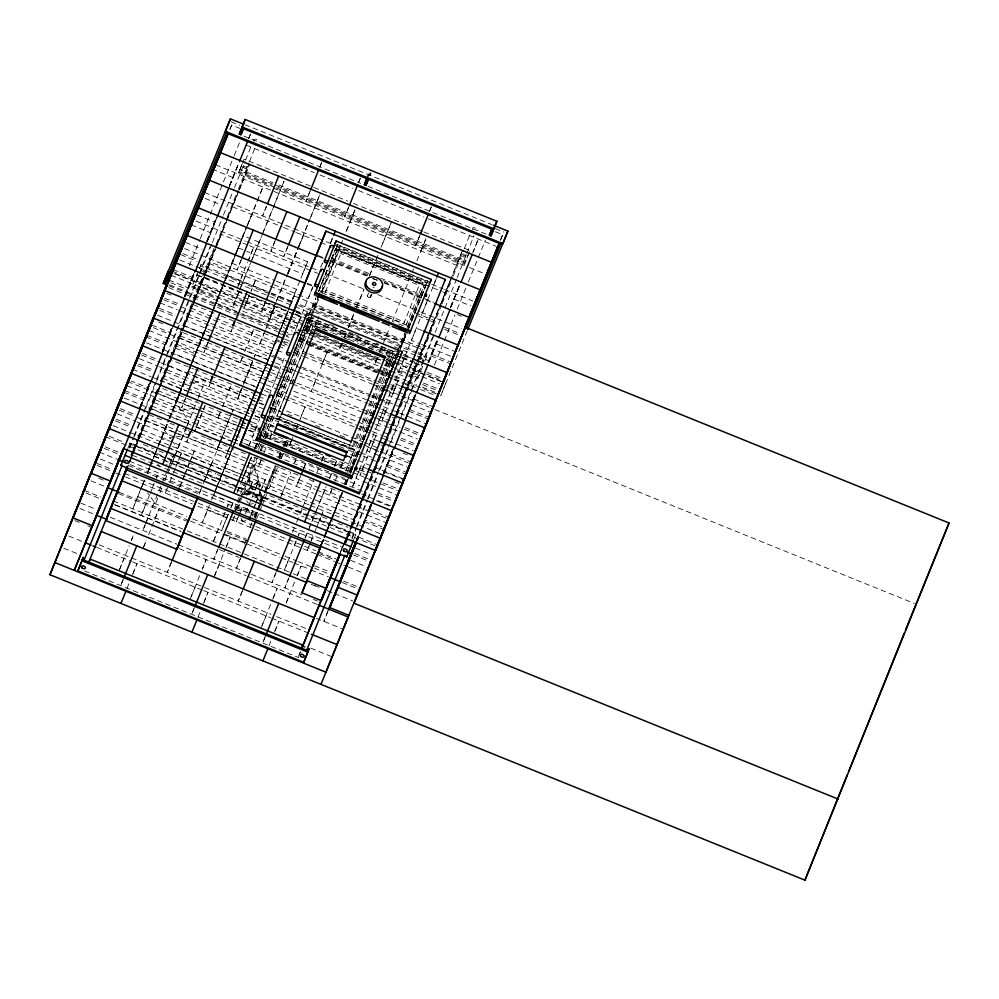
<?xml version="1.0" encoding="UTF-8"?>
<svg xmlns="http://www.w3.org/2000/svg" width="999" height="999" viewBox="0 0 999 999"><rect width="100%" height="100%" fill="white"/><g stroke="black" fill="none" stroke-linecap="round" stroke-linejoin="round"><path stroke-width="0.75" stroke-dasharray="5 3.75" d="M229.995 129.196L231.656 125.062L239.96 128.421M149.213 383.791L146.99 389.31L149.338 383.554M171.403 328.584L169.193 334.103L171.541 328.346M139.76 407.517L149.675 383.354M163.062 349.538L171.878 328.147M185.252 294.33L194.618 271.553M140.222 407.08L147.989 387.749L131.393 381.044M185.165 295.267L192.382 277.322L173.014 269.493M206.805 241.433L214.573 222.115L195.217 214.285M150.137 382.917L140.16 407.754L150.212 383.179M162.325 352.797L171.778 329.083M185.077 296.204L194.53 272.49M207.268 240.996L216.733 217.27M229.47 185.789L232.792 177.497L213.436 169.668M140.622 407.317L150.05 383.853M162.812 352.11L172.253 328.646M185.564 295.517L194.992 272.053M217.195 216.833L207.205 241.683L217.17 217.058M229.395 186.463L238.836 162.999M248.801 138.411L250.462 134.278M237.862 305.956L191.833 287.337L201.024 264.648L270.067 292.582M201.024 264.648L200.512 265.896L269.568 293.831M469.418 251.835L465.297 261.963L239.435 170.592L239.947 169.343L273.027 182.73M127.847 448.376L130.082 442.794L166.046 457.342M274.588 187.312L238.624 172.765L243.531 160.602M129.208 447.852L133.279 437.724M133.866 436.276L210.065 246.716M129.82 448.039L133.891 437.912M134.465 436.463L144.942 410.414M145.517 408.978L155.994 382.929M156.568 381.481L167.045 355.432M167.632 353.983L211.838 244.018M212.412 242.57L222.889 216.521M223.464 215.072L233.941 189.023M234.528 187.575L244.992 161.538M245.579 160.09L251.386 145.617M130.757 455.207L132.505 450.861M133.079 449.425L137.15 439.285M137.737 437.849L148.202 411.8M148.789 410.352L158.092 387.2M160.427 381.406L213.936 248.289M131.356 455.394L133.104 451.061M133.691 449.612L137.762 439.485M138.337 438.037L148.814 411.988M149.388 410.539L158.704 387.387M161.026 381.606L169.755 359.89M172.078 354.108L180.807 332.405M183.129 326.611L193.606 300.562M194.181 299.126L204.658 273.077M205.232 271.628L215.709 245.579M216.284 244.131L226.761 218.082M227.335 216.646L237.812 190.597M238.399 189.148L248.863 163.099M249.45 161.651L256.431 144.293M131.731 455.706L159.49 386.463M160.04 385.302L169.992 360.327M172.215 354.807L182.73 328.833M183.292 327.46L192.195 305.12M194.405 299.6L204.995 273.326M149.413 412.387L146.079 420.666L229.97 454.607M149.962 411.001L157.18 393.057L199.763 410.289M171.603 357.18L168.282 365.459L252.16 399.388M172.165 355.794L181.568 332.267M203.734 277.322L198.177 291.134L217.545 298.963M205.944 271.803L209.278 263.524L228.634 271.353M129.745 461.476L131.406 457.33M133.891 451.111L138.299 440.159M160.489 385.04L151.049 408.504L190.797 424.587M161.039 383.653L162.15 380.894L190.11 392.207M181.568 332.58L173.252 353.284L257.13 387.225M194.83 299.987L200.337 286.288L219.693 294.118M131.056 458.841L132.717 454.695M133.242 453.571L137.15 443.656M139.348 438.386L149.887 412.162M150.449 410.789L159.828 387.437L139.286 437.749M160.389 386.064L172.065 356.818M172.59 355.694L182.03 332.23L265.909 366.171L235.689 440.184L239.835 441.858M183.691 328.084L194.256 301.611M194.793 300.487L215.272 249.538M215.821 248.152L226.386 221.678M226.923 220.554L238.574 191.558M239.123 190.185L249.625 164.086L239.048 189.96M141.134 488.124L132.805 508.828L144.555 480.082M141.658 487L144.43 480.094M150.537 464.91L147.215 473.201L152.872 459.265M151.099 463.536L152.76 459.39M153.309 458.017L156.119 450.849M158.304 445.591L167.183 423.501M169.405 417.982L178.846 394.293M179.395 393.144L202.098 336.675M202.647 335.289L213.212 308.803M213.749 307.68L221.516 288.361L241.746 296.541M142.333 485.514L144.555 479.982M147.328 473.089L149.55 467.569M150.1 466.183L156.443 450.699M158.429 445.479L168.656 420.329M169.206 418.943L183.079 384.44L193.481 382.592M201.473 338.736L195.417 353.796L176.061 345.966M157.667 447.827L154.345 456.106L218.868 482.217M158.229 446.441L168.769 420.217M169.318 418.843L243.044 235.639L250.212 238.536M174.226 407.442L179.208 395.017M179.77 393.643L191.421 364.647M191.97 363.274L201.411 339.81M201.96 338.424L213.611 309.44M213.636 309.178L223.564 284.69M225.225 280.582L246.853 226.748M247.415 225.362L262.924 186.975L258.491 198.014M186.101 396.828L181.656 407.879L186.076 397.065M208.292 341.621L203.858 352.659L208.267 341.845M241.034 260.177L237.15 269.842L242.12 257.68M119.118 570.616L129.108 545.766M131.306 540.509L133.529 534.989L131.331 540.309M149.638 494.705L141.321 515.409L146.291 503.234M150.175 493.581L154.058 483.916M156.281 478.396L157.392 475.636L156.281 478.334M266.458 206.269L262.575 215.934L266.433 206.468M237.575 287.175L247.552 262.337M248.089 261.214L253.634 247.402L248.664 259.578M122.914 580.107L120.692 585.626L123.451 578.871M145.092 524.937L142.882 530.407L145.192 524.75M145.642 523.563L148.938 515.359M238.736 291.995L232.68 307.055L240.309 288.361M167.732 469.58L169.38 465.472M169.93 464.11L173.789 454.52L169.743 464.423M284.016 181.181L274.95 203.559M157.742 498.314L155.519 503.846L147.602 492.844M159.965 492.794L162.175 487.275M164.96 480.369L166.621 476.236L164.86 473.788M167.732 473.476L169.393 469.33M169.955 467.957L174.388 456.905M174.937 455.532L186.601 426.548M187.15 425.162L188.811 421.016L175.624 402.684M186.513 427.397L172.09 463.286L166.146 464.348M187.075 426.011L197.615 399.787M198.164 398.414L205.382 380.469L194.967 382.317M127.01 588.511L129.808 581.356M132.555 574.712L137 563.673L132.58 574.487M143.681 546.853L146.453 539.947M148.651 534.69L159.191 508.454L154.221 520.629M166.983 488.873L165.322 493.019L167.532 487.612M169.768 481.98L173.089 473.688M173.626 472.564L175.312 468.169M175.836 467.045L179.72 457.392L176.423 465.409M189.735 432.28L187.512 437.812L189.723 432.392M212.487 375.686L209.715 382.592L212.475 375.836M234.678 320.479L231.905 327.385L234.665 320.617M190.584 432.342L186.688 442.008L191.658 429.845M212.775 377.135L208.891 386.788L212.75 377.335M234.965 321.915L231.081 331.581L236.051 319.418M237.987 419.056L204.995 405.719L194.53 431.568L198.951 420.779M249.375 295.142L244.418 307.455L249.388 295.292M275.274 240.334L270.829 251.373L275.799 239.211M179.895 486.625L182.118 481.106M182.68 479.72L184.34 475.586M184.89 474.2L189.335 463.161M183.204 478.596L184.315 475.836M184.865 474.463L189.31 463.411M189.86 462.038L194.305 450.986L190.984 459.103M222.415 406.993L231.268 385.164L229.071 390.422M242.395 357.292L240.172 362.824L242.382 357.405M244.605 351.773L253.459 329.945M265.422 302.148L261.538 311.8L266.508 299.638M287.625 246.928L283.741 256.593L288.711 244.43M309.815 191.721L305.931 201.386L310.901 189.211M319.78 167.133L321.441 162.987M171.716 561.338L167.283 572.377L172.253 560.214M199.063 494.33L202.385 486.051M209.278 468.881L204.87 479.832L210.939 464.822L198.564 495.104M220.392 441.108L217.058 449.388L219.268 443.981M220.941 439.722L231.468 413.673M241.483 388.648L239.261 394.168L241.471 388.761M243.694 383.129L253.671 358.454M231.468 413.748L219.83 442.619M232.018 412.375L233.129 409.615L232.03 412.312M244.231 382.005L253.659 358.541M219.792 443.381L210.352 466.845L213.661 458.828M220.317 442.257L224.763 431.218L221.441 439.323M243.044 385.539L236.938 400.724L241.908 388.549M243.569 384.415L253.009 360.951L248.039 373.114M265.235 330.319L259.141 345.504L264.111 333.341M265.771 329.195L275.2 305.731L270.23 317.894M287.937 273.851L297.377 250.387M297.902 249.263L303.446 235.464M319.505 195.542L310.439 217.919M229.845 446.628L225.412 457.667L230.382 445.504M209.415 505.307L202.31 522.764L207.692 509.59L227.048 517.42L228.771 513.136M211.488 499.925L216.296 488.174M216.658 487.075L232.367 448.189M232.73 447.09L255.519 390.597M256.069 389.223L257.717 385.114L260.589 386.276M232.842 503.221L213.486 495.392L216.259 488.486M216.82 487.112L276.523 338.786M278.721 333.516L287.625 311.176M288.162 310.052L300.387 279.433M300.924 278.309L307.58 261.738L251.648 239.123M234.34 444.493L243.744 421.128M244.293 419.742L255.956 390.759L244.418 419.63M256.506 389.373L265.934 365.909M266.496 364.535L278.147 335.539M278.696 334.166L289.198 308.067M243.719 421.378L217.782 485.102M256.481 389.635L267.17 363.037M267.582 362.025L277.01 338.561L243.768 419.955M277.572 337.175L288.112 310.951L241.733 424.513M289.76 306.843L294.168 295.891L288.474 309.84M248.788 446.166L259.852 418.643M269.268 395.442L285.352 355.407M295.342 330.557L313.099 286.388M320.866 267.07L322.527 262.924L320.879 266.895M330.307 243.606L333.079 236.701L330.319 243.344M191.221 596.578L200.1 574.487M202.285 569.218L206.169 559.565L202.31 569.018M213.411 541.358L225.037 512.624M227.26 507.105L228.371 504.345L227.26 507.055M348.539 207.38L344.655 217.045L349.625 204.882M358.491 182.792L360.164 178.646M192.67 518.868L221.666 530.594L228.559 513.461M230.844 507.754L233.716 500.611M237.163 492.045L240.035 484.902M242.332 479.195L251.511 456.343M256.618 443.643L254.957 447.777L256.706 443.494M231.069 507.417L233.366 501.71M237.287 492.182L240.609 483.903M240.821 483.154L251.161 457.442M254.608 448.876L256.893 443.169M259.478 436.975L262.812 428.683M263.361 427.31L265.035 423.164M255.694 447.752L257.417 443.444M259.728 437.699L315.946 297.852M318.519 291.308L335.164 249.9M260.002 437.175L315.759 298.464M318.669 291.233L335.514 249.325L425.849 285.876L408.554 328.771M259.428 439.123L308.416 317.282L307.754 318.906M318.881 291.209L337.462 245.03L430.057 282.492M259.54 442.832L257.23 448.588L259.303 443.519M261.85 437.075L310.264 316.671M310.826 315.259L317.957 297.665M318.881 295.392L337.038 250.225L424.15 285.464L405.994 330.644M366.808 178.596L369.33 172.315L367.844 175.936M193.893 608.816L191.671 614.335L194.43 607.579M217.72 549.55L213.873 559.128L218.007 548.988M260.252 445.579L260.751 444.318L344.692 478.396M263.549 437.362L310.527 320.904L264.111 436.351L348.002 470.292M354.995 209.89L345.929 232.28M375.274 314.448L321.965 292.882L339.672 248.851L423.239 282.655L405.532 326.685L395.442 322.615M368.619 176.411L370.13 172.652M234.927 510.876L239.847 498.638M369.93 175.487L370.941 172.977L369.455 176.586M265.122 438.124L268.419 429.92L272.565 431.593M236.388 509.89L238.574 504.445M265.122 438.374L312.138 321.553M234.378 516.183L232.742 520.242L234.49 515.971M237.1 509.403L238.199 506.693L255.619 513.748L257.979 507.967M266.358 437.837L269.081 431.056L271.765 432.142M325.349 291.92L341.446 251.898L419.855 283.616L403.758 323.639L325.349 291.92L326.011 290.297L404.42 322.015L403.758 323.639M276.91 416.183L313.199 325.924L276.91 416.183L352.572 446.316L277.073 415.771M197.989 617.232L200.787 610.077M203.546 603.433L207.979 592.382L203.559 603.196M214.66 575.561L225.212 549.338M226.298 546.84L230.182 537.175L225.762 547.989M237.974 517.594L236.301 521.74L238.511 516.333M240.185 512.075L242.969 505.169M246.828 495.766L250.712 486.101L247.402 494.13M260.714 461.001L258.504 466.521L261.263 459.765M264.048 452.722L266.271 447.202M269.568 439.173L272.352 432.267L269.593 438.911M291.77 383.953L293.431 379.82M311.775 334.016L313.436 329.87M314.523 327.36L318.956 316.321M278.159 422.415L279.046 420.217M279.545 418.956L280.869 415.671M245.367 513.873L258.641 481.031L253.097 465.472L254.071 465.372L259.615 480.919L260.389 486.7M250.886 515.334L253.097 509.815M253.659 508.441L255.319 504.295M255.881 502.922L260.314 491.87M254.183 507.317L255.294 504.557M255.856 503.171L260.289 492.132M260.851 490.746L265.284 479.707L261.975 487.824M251.798 523.226L250.162 527.297L251.923 523.014M254.533 516.458L255.619 513.748M254.645 517.27L257.38 510.477M283.241 446.241L285.989 439.385M255.007 519.005L257.742 512.2M284.478 445.954L287.225 439.11M240.309 558.678L236.451 568.269L240.597 558.129M280.956 458.766L282.617 454.62M282.842 454.707L283.341 453.459M286.139 446.503L288.886 439.647M291.733 439.847L288.961 446.753L290.609 442.694M296.141 429.058L299.5 420.517M300.025 419.393L305.02 406.98L300.05 419.143M242.707 590.047L238.262 601.098L243.232 588.923M341.908 343.281L339.148 350.125L342.083 342.944M344.106 337.812L347.552 329.32M280.232 498.326L290.771 472.102M391.034 222.889L381.418 246.628M299.6 450.711L300.112 449.45M301.436 473.838L296.391 486.388L301.361 474.213M303.609 468.643L305.844 463.061M312.512 455.931L313.012 454.67M275.799 573.039L271.94 582.629L276.061 572.564M321.628 460.851L323.826 455.382M262.2 625.287L272.19 600.436M272.715 599.313L277.16 588.274L272.739 599.088M296.016 541.346L284.39 570.079L288.249 560.664M298.239 535.826L299.35 533.066L298.251 535.764M419.518 236.101L415.634 245.754L420.604 233.591M429.483 211.513L431.143 207.367M264.872 637.537L262.65 643.056L265.422 636.301M288.699 578.259L284.852 587.849L288.961 577.784M377.397 357.642L374.637 364.485L377.572 357.292M379.595 352.16L380.694 349.425M334.54 466.083L336.738 460.601M421.029 250.936L425.974 238.611M268.981 645.953L271.778 638.786M274.525 632.142L278.958 621.103L274.55 631.917M286.201 602.897L295.08 580.819M297.277 575.549L301.161 565.896L297.29 575.349M308.953 546.316L307.292 550.449L310.602 542.345M311.176 540.784L313.948 533.891M314.473 532.767L316.171 528.371M316.695 527.247L320.579 517.582M321.141 516.196L323.351 510.676L322.252 513.386M331.705 489.722L329.483 495.242L331.693 489.835M335.027 481.431L337.25 475.911M340.559 467.882L342.782 462.362M348.913 447.028L350.237 443.731M386.051 354.707L388.836 347.802L386.076 354.508M352.41 446.715L388.524 356.88M378.609 351.548L390.109 356.206L352.447 449.875L352.784 449.063L273.738 417.082M345.791 471.004L392.794 354.195M347.015 472.627L394.418 354.845L391.096 362.949L333.241 339.548M346.079 479.508L344.343 483.828L345.891 480.032M348.976 472.327L404.682 333.716M407.53 326.661L424.15 285.464M349.063 472.252L395.904 355.731M397.127 352.672L391.758 365.871L393.369 366.533M397.689 351.261L405.07 332.904L401.348 342.033L314.235 306.793L317.42 298.963M320.904 544.805L325.349 533.766M325.899 532.38L331.581 518.356M340.334 496.491L341.446 493.731M345.329 484.065L346.99 479.932M350.312 471.653L398.439 353.696L349.45 475.536M320.879 545.067L324.762 535.402M325.324 534.015L341.97 492.607M345.304 484.328L346.965 480.182M350.299 471.903L356.393 456.718L347.727 453.209M321.403 544.492L324.176 537.599M380.669 397.053L391.77 369.443M405.644 334.94L402.872 341.845L418.082 347.989M408.416 328.034L413.961 314.235M321.865 544.055L324.088 538.536M324.638 537.15L326.298 533.016M326.835 531.893L331.293 520.591L335.452 522.265M331.83 519.468L342.395 492.982M403.858 340.272L406.081 334.752M407.742 330.507L427.747 280.669M347.764 479.995L346.029 484.303L349.175 476.61M350.924 472.277L406.293 334.39M436.326 278.471L352.035 487.937L354.807 481.256L351.96 480.094M300.362 651.897L298.152 657.417L300.349 652.01M340.272 552.634L341.933 548.501M342.482 547.115L344.156 542.969M344.705 541.595L346.366 537.45M346.928 536.076L407.192 387.6M382.942 446.478L376.835 461.663L362.387 455.819M383.504 445.092L394.043 418.868M396.266 413.349L406.805 387.125M407.355 385.739L416.183 363.786M372.714 471.953L377.672 459.627L373.364 457.892M392.907 421.89L380.731 452.385L367.819 447.165M406.78 387.375L404.008 394.28L373.663 382.005M407.33 386.001L415.097 366.67L387.649 355.569M389.835 430.082L394.792 417.757M396.74 412.737L405.582 391.084M407.804 385.564L411.126 377.272L405.594 375.037M429.445 331.73L422.227 349.675L419.455 348.551M429.995 330.344L433.329 322.065L430.557 320.941M352.322 524.275L361.75 500.811M414.11 370.417L408.054 385.477L405.194 384.315M450.437 280.22L440.996 303.684L445.417 292.894L442.657 291.77M344.53 543.856L345.642 541.096M346.191 539.722L350.637 528.683M351.186 527.297L362.837 498.314M363.399 496.928L372.777 473.588L358.953 467.994M374.438 469.455L383.878 445.979L381.106 444.867M385.539 441.845L394.967 418.381L392.207 417.257M397.19 412.862L406.069 390.771L403.309 389.647M408.291 385.252L417.17 363.161L401.96 357.018M417.719 361.8L428.209 335.689M428.771 334.303L440.422 305.319M440.984 303.933L462.562 250.225M345.642 542.145L347.39 537.799M347.964 536.351L352.035 526.223M352.622 524.775L363.087 498.726M363.673 497.277L407.879 387.312M408.466 385.864L418.931 359.815M419.518 358.366L428.821 335.214M345.666 543.781L347.989 537.986M348.576 536.538L352.647 526.411M353.221 524.962L363.698 498.913M364.273 497.465L374.75 471.428M375.324 469.98L385.801 443.931M386.376 442.482L396.853 416.433M397.427 414.985L441.645 305.02M442.22 303.571L452.697 277.522M453.271 276.074L463.748 250.037M464.323 248.589L471.303 231.219M351.835 537.912L355.906 527.784M356.493 526.336L366.958 500.299M367.545 498.851L378.009 472.802M378.596 471.353L433.279 335.339M351.86 539.547L356.518 527.971M357.093 526.535L367.57 500.487M368.144 499.038L377.46 475.886M379.782 470.092L388.511 448.389M390.834 442.607L411.775 390.509M412.362 389.061L456.568 279.096M457.142 277.647L474.013 235.677M409.053 375.212L417.682 378.696L422.727 366.158L414.098 362.662M418.244 352.522L426.873 356.019L426.361 357.267L417.732 353.783M353.696 539.747L355.931 534.165L309.902 515.546M276.036 187.899L464.485 264.136L468.456 254.258M328.246 610.289L323.813 621.328L328.783 609.165M355.994 541.271L357.105 538.511M370.979 503.996L368.206 510.901L370.966 504.145M392.619 450.162L390.397 455.694L393.156 448.926M412.587 400.474L414.81 394.955M356.518 540.147L359.852 531.868M360.402 530.481L370.954 504.258M384.265 471.128L383.154 473.888L392.819 450.199M406.468 415.921L414.785 395.217M370.891 504.945L358.104 536.938L377.46 544.78M383.628 473.451L393.082 449.725M405.819 418.231L415.272 394.518M428.571 361.638L437.475 339.298L428.209 362.674M356.893 540.646L360.227 532.367M360.789 530.981L365.222 519.942L381.818 526.648M384.091 473.014L393.544 449.288M405.756 418.918L415.746 394.068L405.744 418.544M428.484 362.587L437.387 340.247M450.674 307.367L459.577 285.027L450.724 306.668M356.281 542.707L371.815 504.058L360.614 531.218M384.028 473.688L393.456 450.224M415.646 395.017L406.218 418.481L416.733 392.507M428.971 361.888L437.849 339.797M451.161 306.668L460.039 284.59M472.802 252.847L478.359 239.036L473.064 251.985M500.462 240.222L502.684 234.703L494.168 231.256M445.779 383.179L440.734 395.716L467.107 331.156M229.895 129.383L231.656 125.062M189.161 265.871L199.775 239.91M200.287 238.649L233.716 156.818M234.228 155.557L240.16 141.059M206.93 240.821L216.333 217.794M229.27 186.139L239.261 161.676M248.664 138.649L251.011 132.892M184.403 296.428L194.73 271.566M207.068 241.346L216.995 216.621M229.333 186.401L239.922 160.502M162.2 351.636L171.878 327.959M184.803 296.303L194.805 271.828M171.953 328.221L162.275 351.898L170.18 332.542L150.824 324.712M184.877 296.566L194.867 272.103M139.76 407.455L149.675 383.166M162.35 352.16L172.015 328.484M185.265 296.041L194.98 272.277M140.147 407.38L150.075 382.654M162.487 352.697L173.339 326.136M140.559 407.255L151.136 381.343M191.833 287.337L192.245 286.313L288.624 325.312M238.624 172.765L239.036 171.753L272.128 185.14M239.435 170.592L244.081 159.203L347.664 201.099M130.082 442.794L129.67 443.806L237.562 487.462M205.582 271.89L216.159 246.016M216.746 244.58L227.31 218.706M227.897 217.27L238.461 191.396M193.719 301.611L186.089 320.304L276.236 356.768M194.305 300.175L215.16 249.138M215.384 248.139L226.323 221.79M226.536 220.829L237.113 194.955M239.46 189.198L243.569 179.146L456.518 265.284M181.443 332.093L174.987 347.902L218.906 365.671M182.03 330.657L192.894 304.083M193.481 302.647L204.058 276.735M204.645 275.299L215.222 249.4M216.958 245.167L221.366 234.353L247.902 245.08M171.528 356.805L163.898 375.512L259.815 414.323M172.115 355.394L192.695 304.995M195.005 299.325L210.277 261.963L423.226 348.102L419.168 358.042M194.093 301.823L146.741 418.181L177.66 430.681M194.281 301.348L204.221 277.023L286.676 310.377M182.03 332.23L135.639 445.779L166.558 458.291M129.833 460.452L170.929 359.84L193.644 369.031M128.659 464.011L138.699 439.185M139.361 438.224L142.682 430.107L243.469 470.879M129.92 461.763L131.031 459.065M216.546 300.524L224.176 281.843M224.763 280.407L235.327 254.533M235.914 253.097L246.491 227.223M247.078 225.786L257.642 199.912M205.444 328.134L235.689 254.083M235.976 253.384L251.823 214.573M183.254 383.341L240.734 242.183M177.198 398.401L212.462 312.063M212.874 311.051L218.606 297.015M155.007 453.621L157.355 447.864M157.942 446.428L168.444 420.254M169.031 418.818L212.487 312.45M153.297 458.229L156.306 450.874M158.579 445.292L167.645 423.089M169.743 417.982L190.285 367.669M147.49 472.889L156.556 450.699M158.641 445.579L167.445 424.026M169.793 418.269L179.183 395.279M152.422 487.799L154.071 483.741M119.68 569.268L124.088 558.453M238.124 285.826L242.545 275.012M239.91 289.123L250.474 263.249M251.061 261.813L261.626 235.939M262.213 234.503L272.777 208.629M273.364 207.193L283.941 181.319M240.896 286.925L251.461 261.051M252.048 259.615L262.625 233.741M263.212 232.305L274.363 204.995M145.779 523.339L169.168 465.834M143.132 548.226L146.441 540.122M200.037 417.882L204.995 405.719M179.895 486.713L182.105 481.306M319.792 167.02L322.003 161.613M251.273 335.214L253.471 329.807M275.986 302.035L268.169 321.416L275.799 302.722M276.573 300.599L287.138 274.725M287.724 273.289L298.289 247.415M298.876 245.979L309.453 220.105M310.04 218.669L320.604 192.795M276.386 301.286L286.95 275.412M287.537 273.976L298.114 248.102M298.701 246.666L309.852 219.355M287.937 273.888L292.357 263.074M307.58 261.738L302.61 273.913L246.678 251.286M285.377 316.958L280.407 329.121L241.696 313.461M235.602 439.947L243.182 421.378M213.486 495.392L215.247 491.096M215.821 489.672L217.582 485.377M218.169 483.941L254.82 393.768L195.067 369.605M312.55 287.737L308.129 298.564L183.741 248.239M248.801 446.241L251.561 439.485L254.445 440.646M358.504 182.68L360.714 177.273M223.401 516.508L225.05 512.462M213.411 541.421L217.27 531.955M190.11 599.338L195.08 587.162M319.655 288.286L324.625 276.124M330.744 260.677L335.714 248.514M309.103 314.548L313.524 303.733M337.462 245.03L336.8 246.653L426.81 283.067L427.472 281.456M260.789 433.504L262.537 429.22M269.543 412.075L276.536 394.942M277.123 393.519L307.467 318.781M256.793 443.718L255.045 448.014L245.367 444.093M259.715 436.563L265.559 422.252M266.146 420.816L269.068 413.661M269.655 412.225L276.673 395.055M277.26 393.618L284.852 375.012M243.943 475.624L251.548 457.005M255.057 448.426L257.392 442.694M259.728 436.975L273.763 402.622M221.666 530.594L227.048 517.42M237.525 491.77L240.447 484.615M241.034 483.191L251.561 457.417M255.057 448.838L257.405 443.106M259.74 437.387L262.662 430.219M255.644 447.889L258.841 440.059M337.038 250.225L332.892 260.364L370.03 275.387M313.836 307.942L313.424 308.953L400.537 344.205L400.949 343.181M308.878 320.254L304.645 330.632L303.034 329.982M310.889 317.832L303.659 335.764L312.462 314.21M311.476 316.396L318.519 299.151M321.453 291.958L342.595 240.222M346.116 231.593L354.92 210.027M313.049 312.774L318.331 299.837M321.278 292.645L341.82 242.332M339.672 248.851L339.011 250.474L422.577 284.278L423.239 282.655M321.965 292.882L322.627 291.258L406.193 325.062M234.353 508.953L236.788 503.021M237.287 501.773L255.145 457.829M258.404 450.062L260.751 444.318M263.374 437.699L266.308 430.519L263.486 429.37M249.962 483.753L247.939 478.096L253.097 465.472M235.389 510.801L238.449 503.521M238.923 502.135L240.784 497.814M241.283 496.353L245.417 486.251M246.041 484.952L257.118 457.829M260.04 450.686L262.525 444.355M264.885 438.586L268.419 429.92M265.135 438.449L266.233 435.751L346.89 468.381L345.791 471.078M341.446 251.898L340.784 253.521L419.193 285.239L419.855 283.616M237.412 508.828L247.515 483.866M248.102 482.43L257.804 458.878M260.926 451.036L263.636 444.617M266.171 438.199L269.081 431.056M314.535 327.135L317.857 319.031M293.456 379.645L291.795 383.703L149.825 326.273M239.061 514.972L241.271 509.565M214.111 576.947L219.081 564.785M249.5 488.249L241.496 494.567L253.496 493.643L256.069 487.337M256.656 485.901L258.641 481.031L259.615 480.919M245.267 494.43L254.108 492.32M250.874 515.422L253.084 510.014M258.566 506.53L260.327 502.197M260.926 500.749L265.047 490.646M265.634 489.21L275.075 466.108M278.609 457.455L280.969 451.685M283.329 445.904L286.101 439.123M254.245 517.307L258.916 505.894M261.238 500.174L275.237 465.934M278.733 457.367L281.056 451.66M255.332 517.182L258.878 508.516M259.465 507.08L261.226 502.747M261.825 501.298L265.946 491.183M266.546 489.747L275.986 466.633M279.52 457.967L281.293 453.633M284.24 446.416L287.774 437.749M244.393 544.193L246.154 539.91M255.482 517.07L257.817 511.351M258.391 509.927L260.152 505.644M260.727 504.208L264.81 494.218M265.397 492.782L275.899 467.082M279.395 458.516L281.73 452.809M256.593 518.706L261.713 506.418M262.225 505.169L278.059 466.383M281.256 458.341L283.604 452.584M285.951 446.84L288.299 441.096M322.252 363.923L327.222 351.76L311.151 391.533L316.121 379.37M291.171 441.346L292.819 437.287M348.139 327.884L354.008 313.511M356.356 307.754L363.986 289.073M369.28 276.136L376.91 257.455M381.019 247.39L391.583 221.516M344.43 337.187L346.191 332.879M348.539 327.123L354.42 312.749M356.768 307.005L363.811 289.76M369.68 275.387L377.897 255.257M281.331 495.654L284.64 487.537M367.557 295.542L368.594 293.007M370.117 297.39L371.153 294.855M370.854 296.616L371.89 294.081M303.646 468.431L305.856 463.024M292.495 532.317L296.016 523.688M296.603 522.252L313.636 480.569M316.571 473.376L318.506 468.381M321.441 461.201L323.788 455.444M429.495 211.388L431.693 205.981M294.38 545.229L296.041 541.171M261.089 628.046L266.059 615.884M379.92 351.548L389.91 327.11M392.257 321.366L413.574 268.931M416.908 260.989L425.899 238.749M304.995 538.286L308.516 529.67M309.103 528.221L326.136 486.538M329.658 477.922L331.418 473.601M334.353 466.421L337.287 459.228M305.394 537.537L311.276 523.164M311.863 521.728L315.971 511.663M316.558 510.227L325.949 487.225M329.47 478.608L331.231 474.288M340.584 467.632L342.794 462.225M318.381 522.839L321.703 514.735M311.151 540.983L312.262 538.286M286.201 602.959L290.06 593.493M390.109 356.206L389.785 357.018L386.9 355.856M406.331 324.687L406.993 323.064M405.731 334.378L372.39 417.332L376.536 419.006M408.091 328.621L427.485 281.131M406.094 333.928L368.581 426.223L406.268 333.966M408.154 328.883L426.061 285.065M408.504 328.484L414.96 312.675L430.169 318.818M331.993 517.345L341.783 493.369M345.03 484.99L347.615 479.095M350.362 472.352L386.713 382.942M320.891 544.942L323.414 538.773M324.001 537.337L342.207 492.769M345.729 484.153L347.602 479.57M350.424 472.652L364.51 438.149M321.341 544.293L323.676 538.586M324.25 537.162L342.332 492.894M345.841 484.328L347.59 480.044M351.086 471.466L353.421 465.759M321.303 545.054L332.155 518.493M332.742 517.057L336.263 508.429M321.641 544.667L324.063 538.736M433.578 285.115L436.338 278.359M422.477 312.724L427.447 300.549M393.231 392.644L398.201 380.482L382.13 420.254L387.1 408.079M371.041 447.852L376.011 435.689L359.94 475.462L364.91 463.299M410.127 378.846L461.975 251.673M429.57 331.705L399.038 406.443L371.591 395.342M429.87 330.969L440.721 304.395M394.393 418.244L387.937 434.053L292.008 395.242M394.98 416.808L405.606 390.796M407.817 385.389L434.315 320.504L431.556 319.38M407.567 386.426L417.17 363.161M396.153 415.047L359.69 504.32L178.521 431.031M396.678 413.773L406.069 390.771M394.967 418.381L348.589 531.93L167.432 458.641M340.434 552.347L373.963 470.254M374.475 468.981L383.878 445.979M342.657 547.577L344.418 543.269M344.705 542.544L346.765 537.524M347.065 536.788L351.76 525.274M352.048 524.587L366.72 488.648M345.042 542.157L346.815 537.837M347.128 537.05L355.632 516.258L313.037 499.025M424.775 361.176L426.873 356.019M417.682 378.696L418.094 377.684L409.465 374.2M464.485 264.136L464.897 263.124L277.884 187.462M355.931 534.165L355.519 535.177L238.998 488.036M427.809 362.799L437.212 339.772M405.606 418.007L415.284 394.33M450.474 307.717L459.877 284.703M405.681 418.269L415.347 394.593M428.596 362.15L438.012 339.123M428.671 362.412L438.936 337.3M383.479 473.489L393.481 449.026M405.819 418.806L415.809 394.343M356.268 540.996L371.216 503.971M383.554 473.751L393.881 448.901M356.331 541.258L371.616 503.846M383.966 473.626L394.543 447.727M356.556 541.171L360.052 532.579M356.793 541.008L372.34 502.934M434.378 365.072L443.818 341.97M444.33 340.721L454.932 314.76M457.192 309.203L466.058 287.537M468.319 281.98L477.684 259.053M478.259 257.63L485.364 240.26M500.474 240.11L502.684 234.703M242.407 494.93L250.412 488.261M254.982 484.453L258.416 481.593L259.053 487.524M254.071 484.64L258.641 481.031L259.428 486.8M171.978 412.05L194.281 408.079M160.889 439.647L174.263 437.275M175.749 437L183.179 435.676M249.188 504.358L253.484 503.596M236.85 510.539L247.552 508.628L253.009 516.221M238.711 510.739L247.315 509.203L252.397 516.271M245.779 520.641L242.395 521.253L240.397 518.469M245.23 494.468L253.721 493.069L259.79 501.161L253.871 492.894M247.939 478.096L248.913 477.997L254.458 493.531L261.526 501.448M250.462 485.164L253.496 493.643L254.458 493.531M244.88 124.688L492.007 224.663M231.119 121.766L239.785 125.262M495.267 228.621L503.921 232.13M243.856 136.089L360.689 183.354M367.907 186.276L487.624 234.703M246.041 145.055L314.185 172.627M319.892 174.937L352.884 188.274M358.591 190.584L423.888 217.008M428.146 218.731L496.328 246.316M353.421 203.434L422.465 231.368M423.901 231.955L469.942 250.574M278.783 185.052L465.796 260.714M215.597 164.835L271.865 187.6M273.276 188.174L468.156 267.008M469.58 267.582L485.189 273.901M336.463 244.181L428.758 281.531M204.495 192.445L333.941 244.805M335.377 245.392L430.157 283.728M431.593 284.315L443.156 288.986M444.605 289.573L472.752 300.961M232.467 206.743L282.168 226.848M283.579 227.422L295.167 232.118M296.353 232.592L328.708 245.679M335.614 248.476L441.271 291.221M205.107 198.401L220.317 204.545M454.008 299.088L470.591 305.806M331.793 258.454L371.94 274.7M380.544 278.184L422.127 295.005M382.879 280.582L420.005 295.604M318.119 255.569L323.738 257.842M330.657 260.639L368.219 275.836M384.103 282.267L433.529 302.26M318.519 256.493L323.476 258.491M329.258 260.826L366.82 276.024M372.59 278.359L376.923 280.12M384.153 283.042L424.6 299.4M426.049 299.987L433.266 302.909M457.33 314.61L461.476 316.283M196.166 221.166L245.404 241.084M246.828 241.658L319.23 270.954M325.724 273.576L363.286 288.773M377.734 294.618L419.63 311.576M421.079 312.15L461.65 328.571M249.338 245.667L317.607 273.289M418.119 315.909L429.17 320.392M191.246 224.887L210.602 232.717M444.293 327.26L459.503 333.404M444.68 329.383L459.89 335.527M238.074 247.802L245.255 250.699M306.868 283.117L312.637 285.452M307.417 284.091L311.676 285.814M422.127 330.507L416.346 328.159L411.376 340.322L420.055 343.843M376.71 315.035L394.006 322.028M185.502 242.445L202.098 249.163M435.776 343.693L453.758 350.974M231.955 263.249L274.975 280.644M276.398 281.231L296.478 289.348L291.508 301.511L271.441 293.394M421.503 344.418L453.321 357.292M182.904 253.609L196.741 259.203M431.805 354.295L451.161 362.137M180.532 254.608L197.128 261.326M430.819 355.869L450.174 363.698M271.503 293.157L294.518 302.472M300.274 304.807L416.795 351.935M226.985 275.412L270.005 292.819M271.004 294.418L296.89 304.895M298.339 305.469L416.296 353.196M179.758 260.015L196.353 266.721M196.865 266.933L293.406 305.981M294.83 306.556L309.016 312.3M394.243 346.778L401.411 349.675M402.847 350.262L415.746 355.482M417.182 356.056L428.658 360.701M295.317 310.489L314.073 318.069M329.932 324.488L334.265 326.248M348.688 332.08L353.022 333.828M354.458 334.415L360.227 336.75M376.099 343.169L378.983 344.33M394.842 350.749L402.06 353.671M403.496 354.258L410.714 357.167M296.228 311.663L301.998 313.998L297.028 326.161L288.374 322.665M411.039 358.104L405.244 355.769L400.274 367.932L421.453 376.498M308.866 317.02L398.276 353.196M296.253 312.325L306.356 316.408M307.792 316.995L401.548 354.92M402.997 355.507L410.202 358.429M307.667 318.444L398.002 354.995M295.017 313.748L401.398 356.78M196.878 274.787L242.907 293.406M248.664 295.741L293.256 313.773M294.693 314.36L301.885 317.27M307.642 319.593L401.148 357.43M402.585 358.004L412.662 362.075M196.791 275.025L242.994 293.718M248.576 295.979L305.457 318.993M306.868 319.555L401.061 357.667M401.985 358.042L412.575 362.325M414.011 362.899L422.639 366.396M321.129 328.296L311.064 324.225L310.726 325.037L316.483 327.36M322.565 328.871L331.181 332.367M332.617 332.942L339.81 335.851M341.246 336.438L358.491 343.406M359.927 343.993L377.172 350.974M243.182 297.128L289.41 315.834M290.859 316.408L321.203 328.683M322.64 329.27L329.87 332.192M344.318 338.037L348.651 339.785M368.868 347.977L376.099 350.899M427.447 372.427L442.657 378.571M172.028 271.054L245.23 300.711M245.841 300.924L288.436 318.157M289.86 318.731L313.986 328.496M386.401 357.792L396.441 361.85M397.877 362.425L407.917 366.483M409.353 367.07L422.252 372.29M426.461 373.988L440.284 379.583M175.537 273.838L243.456 301.323M244.905 301.91L302.709 325.287M304.158 325.874L313.736 329.807M386.526 359.203L406.943 367.507M412.537 369.73L441.446 381.418M174.163 273.564L243.444 301.598M244.892 302.173L291.071 320.866M292.52 321.453L302.622 325.537M304.071 326.124L312.724 329.62M386.338 359.403L406.556 367.582M412.325 369.917L441.196 381.593M307.205 329.021L314.448 331.943M315.884 332.53L331.793 338.961M171.204 275.262L240.759 303.396M241.671 303.771L287.1 322.14M305.157 329.383L312.287 332.267M313.723 332.842L380.844 360.002M386.551 362.312L392.27 364.623M421.978 376.71L439.46 383.778M380.344 360.065L308.316 330.919L311.638 322.814L392.295 355.444L388.986 363.561L386.101 362.387M303.122 329.732L314.598 334.378M316.034 334.965L380.557 361.064M386.301 363.386L393.469 366.283M290.072 325.899L379.258 361.975M385.015 364.298L408.029 373.614M243.619 308.279L288.212 326.323M289.648 326.91L301.161 331.568M302.597 332.143L383.154 364.735M384.603 365.322L391.795 368.231M397.54 370.554L407.617 374.625M397.302 371.678L404.22 374.475M169.043 280.095L188.399 287.924M423.476 383.029L438.686 389.185M197.19 292.695L236.938 308.778M242.545 311.051L292.307 331.168M300.337 334.428L381.743 367.357M382.679 367.732L403.034 375.974M170.817 282.779L187.412 289.498M422.477 384.59L437.687 390.746M215.884 303.022L240.26 312.874M169.618 284.852L292.307 334.49M299.525 337.412L311.076 342.083M312.512 342.669L393.344 375.374M394.792 375.949L406.343 380.619M407.779 381.206L416.446 384.715M422.215 387.05L435.214 392.307M169.043 285.801L238.411 313.873M239.86 314.46L286.101 333.167M287.55 333.753L290.434 334.915M299.113 338.424L310.677 343.107M312.113 343.681L380.045 371.166M381.481 371.753L393.044 376.423M394.493 377.01L401.723 379.932M407.505 382.28L436.401 393.968M299.4 338.861L308.004 342.345M309.44 342.919L376.835 370.192M378.271 370.766L389.735 375.412M298.888 340.122L307.492 343.594M308.928 344.18L389.235 376.66M168.656 287.612L282.305 333.591M283.216 333.953L290.821 337.038M297.927 339.91L307.867 343.931M308.766 344.293L377.422 372.078M378.321 372.44L416.121 387.724M420.329 389.423L435.539 395.579M278.996 333.254L284.74 335.577M286.164 336.163L289.036 337.325M299.076 341.383L379.383 373.863M380.806 374.45L392.282 379.083M393.718 379.67L403.758 383.728M285.127 339.273L289.485 341.034M399.937 385.714L394.155 383.379L389.185 395.542L431.131 412.512M166.845 293.381L170.991 295.055M193.119 304.62L215.834 313.811M221.091 315.934L254.171 329.32M255.507 329.857L272.715 336.825M283.928 341.358L288.074 343.032M390.859 384.615L401.923 389.098M276.598 339.573L279.358 340.696M280.744 341.258L287.662 344.056M275.936 340.509L287.412 345.142M294.58 348.052L307.492 353.271M308.928 353.846L376.323 381.118M377.759 381.693L389.223 386.338M390.659 386.913L397.827 389.822M191.059 308.129L287.849 347.29M294.205 349.862L372.227 381.418M164.685 298.214L179.895 304.37M413.586 398.913L432.942 406.743M163.686 299.787L179.383 306.131M180.807 306.705L277.335 345.754M278.246 346.129L285.851 349.2M292.957 352.073L302.897 356.094M303.796 356.456L372.452 384.24M373.351 384.603L384.715 389.198M385.352 389.448L429.183 407.192M434.84 409.478L914.472 603.508M383.491 389.722L387.637 391.396M389.023 391.958L395.929 394.755M160.102 302.859L177.135 309.752M178.559 310.327L275.999 349.75M277.272 350.262L284.515 353.196M188.149 316.795L272.04 350.724M386.201 399.288L393.119 402.085M159.328 308.266L174.538 314.41M409.615 409.515L428.971 417.345M277.098 357.118L370.142 394.755M159.715 310.389L174.925 316.533M408.616 411.076L427.972 418.906M269.892 355.569L287.1 362.525M288.524 363.112L301.436 368.331M302.872 368.906L370.267 396.178M371.703 396.753L383.166 401.398M384.603 401.973L391.783 404.87M204.783 330.619L211.95 333.529M213.386 334.103L269.318 356.73M184.34 325.686L268.232 359.615M157.567 315.222L172.777 321.378M174.163 321.94L274.051 362.35M275.474 362.924L296.765 371.541M297.665 371.903L366.321 399.675M367.232 400.05L425.824 423.751M274.001 365.709L285.477 370.354M286.9 370.929L294.081 373.838M299.812 376.161L367.207 403.421M368.643 403.996L380.119 408.641M381.543 409.228L388.723 412.125M274.038 366.87L279.807 369.205L274.837 381.381L219.468 358.978M388.836 413.324L383.054 410.976L378.084 423.151L398.339 431.343M158.504 322.103L162.662 323.788M379.757 412.225L390.821 416.695M265.497 367.182L268.269 368.294M269.643 368.856L280.707 373.339M179.957 335.739L223.876 353.509M224.75 353.858L270.105 372.215M270.979 372.565L295.529 382.492M296.978 383.079L377.01 415.459M378.459 416.046L390.022 420.716M405.257 427.634L419.081 433.229M179.37 337.849L263.261 371.79M292.695 384.066L361.351 411.85M362.262 412.212L373.614 416.808M375.037 417.382L400.062 427.497M404.258 429.195L420.854 435.914M377.922 419.568L387.6 423.489M388.986 424.038L391.745 425.162M149.001 330.469L218.569 358.616M399.775 431.918L417.257 438.998M260.776 377.872L266.508 380.194M267.944 380.769L279.42 385.414M280.856 385.989L288.024 388.898M293.756 391.208L361.151 418.481M362.587 419.056L374.063 423.701M375.499 424.275L382.667 427.185M177.06 344.393L260.939 378.334M146.853 335.314L166.209 343.144M401.286 438.236L416.496 444.393M219.78 366.021L265.135 384.378M266.009 384.727L290.559 394.667M145.854 336.875L165.21 344.705M400.287 439.797L415.497 445.954M266.321 388.599L276.361 392.657M277.797 393.244L289.273 397.877M290.697 398.464L358.104 425.724M359.528 426.311L371.004 430.944M372.44 431.531L382.48 435.589M383.916 436.163L386.775 437.325M146.466 342.832L262.949 389.947M264.373 390.522L271.466 393.394M276.636 395.492L355.232 427.285M356.131 427.647L395.367 443.519M396.079 443.806L413.286 450.774M261.613 393.943L267.295 396.241M377.747 440.921L371.953 438.586L366.983 450.749L372.777 453.096M403.221 453.196L407.367 454.882M370.042 440.384L379.732 444.305M254.408 394.792L257.168 395.904M258.554 396.466L265.459 399.263M188.224 371.178L256.119 398.651M257.567 399.238L264.785 402.16M272.015 405.082L280.682 408.579M286.463 410.926L363.024 441.895M364.473 442.482L381.805 449.5M142.495 353.434L157.705 359.59M391.396 454.12L410.751 461.95M141.496 354.995L160.027 362.487M160.926 362.862L257.979 402.122M259.403 402.697L263.661 404.42M270.754 407.292L280.694 411.313M287.799 414.185L292.058 415.909M315.672 425.462L319.93 427.185M340.322 435.427L347.415 438.299M351.673 440.022L363.149 444.667M363.936 444.98L408.366 462.962M251.661 400.174L257.405 402.497M258.841 403.072L263.137 404.82M270.304 407.717L280.344 411.775M353.484 441.358L362.088 444.842M139.286 358.641L157.78 366.121M159.203 366.695L193.269 380.482M194.181 380.844L263.736 408.978M374.038 453.608L408.928 467.719M165.959 372.003L249.85 405.944M248.614 407.417L260.077 412.063M268.681 415.547L359.028 452.097M360.464 452.672L371.928 457.317M273.401 417.894L354.058 450.561M138.524 364.036L153.734 370.192M387.412 464.722L406.78 472.552M267.045 417.245L278.596 421.915M284.378 424.25L291.608 427.172M293.044 427.759L300.274 430.681M306.044 433.029L310.389 434.777M311.825 435.364L319.056 438.286M330.607 442.957L337.837 445.879M339.273 446.466L346.503 449.388M347.952 449.975L360.951 455.232M137.525 365.597L152.735 371.753M386.426 466.296L405.781 474.125M162.812 378.409L249.488 413.474M254.995 415.696L259.603 417.557M265.384 419.905L274.051 423.401M246.778 412.575L249.55 413.698M255.082 415.934L259.228 417.607M190.547 392.382L246.041 414.835M270.592 424.787L273.464 425.949M346.928 455.669L351.248 457.417M132.605 369.318L151.061 376.785M151.96 377.147L186.551 391.146M187.974 391.72L251.848 417.557M253.271 418.131L261.276 421.366M262.7 421.94L274.563 426.748M345.554 455.469L356.393 459.852M357.817 460.427L403.621 478.958M384.603 472.052L403.958 479.882M272.964 427.21L270.08 426.036L273.901 416.67L354.558 449.313L350.749 458.678L347.864 457.505M251.935 422.127L257.617 424.425L252.647 436.588L244.118 433.141M366.645 468.531L360.864 466.196L355.894 478.359L361.675 480.694M394.892 481.93L399.038 483.603M162.6 388.561L199.263 403.396M239.41 419.642L257.829 427.085M344.38 462.1L352.897 465.546M243.306 422.39L246.066 423.514M251.598 425.749L255.744 427.422M242.557 422.477L245.429 423.638M251.161 425.961L255.457 427.697M262.637 430.606L276.973 436.401M278.409 436.988L317.12 452.647M318.556 453.221L322.864 454.97M331.468 458.454L352.972 467.145M360.139 470.054L364.448 471.79M157.842 390.572L198.714 407.105M199.738 407.517L244.518 425.636M250.299 427.972L256.081 430.319M257.517 430.894L370.791 476.723M383.054 482.854L396.89 488.449M240.984 426.773L257.58 433.479M200.911 410.751L238.199 425.836M127.635 381.481L197.203 409.627M198.102 409.99L246.878 429.732M248.301 430.307L256.306 433.541M257.73 434.115L352.048 472.277M352.847 472.589L363.524 476.91M364.235 477.197L397.277 490.571M126.811 385.689L235.077 429.483M235.602 429.695L242.707 432.567M362.949 481.218L396.453 494.767M154.857 399.612L194.38 415.596M195.729 416.146L233.017 431.231M124.65 390.522L144.018 398.351M377.697 492.894L392.907 499.05M153.771 402.497L243.219 438.686M244.63 439.26L359.628 485.776M123.664 392.083L143.019 399.912M378.084 495.017L391.92 500.611M151.711 406.006L243.306 443.069M244.168 443.419L364.66 492.157L353.559 519.767L140.609 433.616M196.216 426.773L232.068 441.283M124.276 398.039L191.071 425.062M195.329 426.785L232.243 441.72M233.529 442.245L239.211 444.543M361.7 494.093L391.146 506.006M376.273 500.786L391.483 506.93M148.814 414.672L162.999 420.404M169.98 423.239L174.363 425M182.68 428.371L186.925 430.082M188.336 430.656L195.654 433.616M201.149 435.839L205.444 437.587M206.88 438.161L215.484 441.645M222.627 444.53L233.991 449.125M241.084 451.998L245.342 453.721M253.858 457.167L258.117 458.891M259.54 459.465L266.633 462.337M275.162 465.784L279.42 467.507M280.831 468.081L289.348 471.528M293.606 473.251L300.711 476.123M309.228 479.57L316.321 482.442M330.519 488.186L339.036 491.62M120.292 408.641L135.502 414.797M369.193 509.34L388.561 517.17M119.306 410.214L134.99 416.558M136.413 417.132L173.327 432.067M174.738 432.642L247.14 461.925M248.439 462.45L315.284 489.498M316.708 490.072L387.562 518.731M117.095 413.848L135.589 421.328M137 421.903L173.789 436.788M176.623 437.937L245.292 465.709M246.703 466.283L313.424 493.281M318.594 495.367L385.314 522.365M116.321 419.243L131.531 425.399M244.892 471.453L311.613 498.451M115.322 420.816L130.544 426.96M364.223 521.503L383.591 529.333M224.588 467.782L242.557 475.062M159.316 443.943L223.838 470.042M113.174 425.649L167.195 447.502M168.619 448.076L238.174 476.223M239.598 476.798L309.153 504.932M310.452 505.457L381.431 534.178M143.394 444.567L153.484 448.651M159.003 450.886L163.262 452.609M170.692 455.619L174.987 457.355M180.295 459.503L193.594 464.885M198.751 466.97L215.796 473.863M217.208 474.438L227.66 478.658M241.858 484.403L246.116 486.126M251.286 488.224L258.891 491.296M269.742 495.691L283.928 501.423M285.352 501.998L306.643 510.614M312.837 513.124L317.108 514.847M322.265 516.933L329.882 520.017M337.874 523.251L347.889 527.297M167.482 457.929L308.466 514.96M109.203 436.251L123.027 441.845M105.444 436.7L162.225 459.665M163.649 460.239L304.183 517.095M305.607 517.669L376.461 546.341M132.243 455.219L203.222 483.941M105.22 446.853L119.056 452.447M355.507 548.101L370.716 554.258M104.233 448.414L118.057 454.008M129.52 461.226L342.457 547.377M354.732 553.496L369.942 559.652M99.313 452.135L116.346 459.028M130.145 464.61L340.934 549.887M353.296 554.882L370.329 561.775M128.097 465.359L199.088 494.08M100.262 459.016L114.086 464.61M350.537 560.277L365.746 566.421M124.55 473.389L196.778 502.609M198.227 503.196L232.03 516.87M232.892 517.22L255.145 526.223M256.019 526.573L315.821 550.774M318.132 551.71L336.114 558.978M96.716 463.299L111.925 469.455M319.43 553.596L334.64 559.752M97.103 465.422L114.211 472.34M115.634 472.914L124.151 476.361M125.574 476.935L192.295 503.933M197.852 506.181L315.896 553.933M317.095 554.42L334.528 561.475M335.552 561.888L344.568 565.534M348.326 567.057L365.359 573.95M98.664 478.259L105.582 481.056M314.46 565.759L329.67 571.915M227.01 531.306L246.366 539.135M137.775 496.665L186.9 516.533M227.347 532.892L249.013 541.67M250.462 542.245L283.691 555.694M285.14 556.281L296.691 560.951M298.139 561.538L331.368 574.974M343.644 581.106L358.853 587.262M225.474 534.502L245.242 542.494M90.984 480.856L106.668 487.212M119.443 492.382L189.011 520.516M190.422 521.091L279.87 557.28M281.281 557.854L292.645 562.449M293.931 562.961L309.765 569.368M310.964 569.855L328.409 576.91M342.195 582.492L359.24 589.385M118.419 493.543L186.563 521.103M113.449 500.998L183.017 529.133M187.275 530.856L291.72 573.114M293.169 573.701L306.518 579.108M84.241 490.347L100.837 497.052M86.014 493.031L103.122 499.95M114.473 504.545L181.194 531.543M314.835 585.601L319.131 587.337M327.297 590.634L332.967 592.931M334.39 593.506L352.847 600.973M115.21 505.032L180.507 531.456M311.114 584.29L315.372 586.013M219.418 549.562L239.186 557.554M80.657 503.071L95.867 509.228M110.24 517.207L176.96 544.193M178.371 544.767L301.885 594.742M313.249 599.325L317.507 601.048M79.883 508.466L95.092 514.622M179.196 548.651L246.054 575.699M247.477 576.273L317.307 604.52M74.913 520.629L79.246 522.39M87.762 525.836L92.02 527.559M316.196 618.244L343.169 629.158M99.138 544.805L270.916 614.298M276.598 616.595L307.829 629.233M68.781 536.076L83.991 542.232M96.853 547.427L131.319 561.376M132.617 561.9L202.298 590.084M203.596 590.609L270.442 617.657M271.74 618.181L311.488 634.265M63.811 548.239L79.021 554.395M310.776 648.151L332.068 656.768M84.503 570.978L298.851 657.692M253.496 493.643L261.563 502.684L260.202 492.582M246.641 500.824L248.339 503.184M240.934 518.319L242.632 520.679M164.523 430.294L170.679 438.848M171.566 440.072L177.722 448.626M157.83 464.011L159.59 466.458M261.363 493.918L262.537 502.584M259.216 488.998L260.489 500.836M374.263 287.25A1.736 1.349 22.2 0 1 372.989 287.25M372.952 278.933A8.704 6.768 22.2 0 1 377.222 280.319M473.014 229.77A2.085 1.311 21.9 0 1 473.876 227.66A2.085 1.311 21.9 0 1 476.348 229.895M254.258 141.271A2.085 1.311 21.9 0 1 254.221 139.323A2.085 1.311 21.9 0 1 257.055 139.947A2.085 1.311 21.9 0 1 257.08 141.895M200.974 270.991A2.085 1.311 21.9 0 1 201.448 270.966M202.485 271.191A2.085 1.311 21.9 0 1 203.709 272.103M419.73 359.49A2.085 1.311 21.9 0 1 421.241 359.69M422.14 360.239A2.085 1.311 21.9 0 1 422.677 360.976M200.574 271.079A2.085 1.311 21.9 0 1 202.735 269.842A2.085 1.311 21.9 0 1 204.233 272.228M419.505 358.579A2.085 1.311 21.9 0 1 422.452 358.828A2.085 1.311 21.9 0 1 422.677 360.939M465.209 254.795A2.085 1.311 21.9 0 1 464.672 256.893A2.085 1.311 21.9 0 1 461.825 255.145A2.085 1.311 21.9 0 1 464.31 254.245M247.565 166.146A2.085 1.311 21.9 0 1 245.329 167.02A2.085 1.311 21.9 0 1 243.631 164.922M466.321 254.645A2.085 1.311 21.9 0 1 464.085 255.519A2.085 1.311 21.9 0 1 462.387 253.421M301.686 653.121A2.085 1.311 21.9 0 1 302.173 653.084M181.393 453.246L180.282 456.006L181.393 453.246M255.444 280.232L251.036 291.184L255.444 280.232M220.192 412.512L217.969 418.032L220.18 412.624M255.319 354.395L254.221 357.155L255.319 354.395M252.372 481.968L251.261 484.727L252.372 481.968M295.741 459.927L294.63 462.699L295.741 459.927M313.124 304.882L312.712 305.894L403.047 342.445L403.459 341.433L313.124 304.882M367.782 296.628A1.736 1.349 22.2 0 0 370.704 296.94A1.736 1.349 22.2 0 0 369.131 294.68A1.736 1.349 22.2 0 0 367.782 296.628M243.656 167.62A2.085 1.311 21.9 0 0 246.99 167.745A2.085 1.311 21.9 0 0 244.518 165.522A2.085 1.311 21.9 0 0 243.656 167.62"/><path stroke-width="1.5" d="M167.595 285.227L163.262 283.466L168.307 270.916M243.431 124.101L230.419 118.844L225.374 131.381L502.859 243.644L507.904 231.094L493.444 225.25M465.084 327.197L949.05 522.989L804.944 880.156L49.95 574.725L176.998 258.891M90.372 474.9L73.139 517.957L92.495 525.786L103.047 499.562M95.342 462.737L112.562 419.692M117.532 407.53L134.753 364.485M139.723 352.31L156.955 309.265M161.925 297.103L179.146 254.058M184.116 241.883L195.217 214.285M97.49 457.904L108.591 430.294M119.68 402.684L130.782 375.087M141.883 347.477L152.984 319.867M164.073 292.257L175.175 264.66M186.276 237.05L197.365 209.44M102.46 445.729L91.359 473.339L110.727 481.168L124.063 447.789L85.377 542.782L91.109 545.104M113.561 418.131L124.65 390.522M135.752 362.912L146.853 335.314M157.954 307.704L169.043 280.095M180.145 252.485L191.246 224.887M202.335 197.278L213.436 169.668M49.95 574.725L228.334 133.342M489.348 235.252L491.833 229.171L243.394 128.671L240.909 134.753L239.298 134.103L245.217 119.468L496.89 221.278L490.959 235.914L489.348 235.252L491.87 228.983M240.909 134.753L243.431 128.471M95.916 516.558L74.276 570.392L140.035 408.953M123.039 449.612L96.478 515.184L106.93 519.405M114.698 470.566L123.014 449.862M151.136 381.343L162.238 353.746M173.339 326.136L184.428 298.526M195.529 270.929L206.631 243.319M217.72 215.709L228.821 188.099M239.922 160.502L247.69 141.171M77.835 570.928L82.48 559.527L308.329 650.898L303.684 662.3L77.835 570.928L83.292 557.367L82.867 558.379M82.48 559.527L81.968 560.789L307.817 652.16M350.986 546.478L346.753 556.855L120.891 465.484L121.403 464.223M127.397 449.45L125.037 455.344L350.886 546.715L353.246 540.821M83.841 560.726L122.228 465.222M89.086 561.6L127.323 466.483L124.55 473.389M105.906 520.579L110.877 508.404L181.855 537.125L176.885 549.288L105.906 520.579L127.547 466.745M110.877 508.404L127.522 466.995M186.626 395.704L197.727 368.107M208.828 340.497L219.917 312.887M242.12 257.68L253.209 230.07M178.759 424.612L162.687 464.398M267.545 203.771L278.634 176.161M136.763 545.854L124.001 577.509M191.658 429.845L202.76 402.235M213.861 374.625L224.962 347.015M236.051 319.418L247.153 291.808M275.799 239.211L286.9 211.601M266.508 299.638L277.61 272.028M288.711 244.43L299.8 216.82M310.901 189.211L318.669 169.892M172.253 560.214L183.341 532.604L306.855 582.567M176.885 549.288L197.415 498.214M230.382 445.504L241.483 417.894M239.785 445.479L325.949 231.144L445.329 279.445L359.153 493.781L239.785 445.479L325.949 231.144M333.629 235.314L335.289 231.181M261.313 415.796L269.393 395.729M286.538 353.059L294.605 332.979M314.71 284.84L320.766 269.78M324.3 260.989L330.344 245.941M249.738 453.334L233.679 493.106M349.625 204.882L357.392 185.552M256.044 440.084L307.055 313.211L402.235 351.723L351.223 478.583L256.044 440.084L257.118 437.45L352.297 475.949L351.223 478.583M336.101 240.971L314.997 293.431L410.177 331.93L431.281 279.47L336.101 240.971L335.027 243.606M317.957 297.665L318.469 296.416M368.419 179.246L365.934 185.327L364.323 184.678L366.845 178.409M207.742 574.562L194.992 606.231M365.934 185.327L368.456 179.058M277.685 423.588L274.063 432.629L343.431 460.689L347.065 451.66L277.685 423.588L277.272 424.6L346.641 452.672L347.065 451.66M350.686 442.632L385.302 356.543L315.921 328.471L281.306 414.573L281.73 413.549L351.099 441.62M243.232 588.923L254.333 561.326M301.361 474.213L303.047 470.042M320.716 482.055L304.658 521.828M420.604 233.591L428.371 214.273M278.721 603.284L265.971 634.952M340.347 553.671L321.341 600.636L301.973 592.807L320.292 547.252M436.875 277.085L438.536 272.952M301.473 649.138L325.849 588.511M337.487 559.54L326.398 587.15L340.11 553.558M338.049 558.154L339.71 554.02M301.461 649.3L324.762 591.42M331.368 574.974L339.685 554.27M321.341 600.636L340.209 553.708M306.468 650.786L344.855 555.282M303.684 662.3L309.141 648.738L308.728 649.75M346.753 556.855L347.252 555.594M348.226 560.589L349.338 557.829M350.449 555.069L355.444 542.644M328.783 609.165L355.969 541.52M349.138 615.421L329.77 607.592L351.973 552.385M349.151 559.715L338.062 587.312L357.417 595.154M354.121 547.539L356.343 542.02M372.34 502.934L383.441 475.324M394.543 447.727L405.644 420.117M416.733 392.507L427.834 364.897M438.936 337.3L450.025 309.69M461.126 282.08L472.227 254.483M479.495 291.483L354.108 603.259L838.074 799.05M386.738 522.939L375.636 550.536L123.976 448.726M392.869 507.492L408.928 467.719M420.03 440.109L431.131 412.512M442.22 384.902L452.772 358.678M464.423 329.682L475.512 302.085M486.613 274.475L497.714 246.865L468.906 317.382M320.979 684.365L499.35 242.982M804.944 880.156L847.364 774.65M848.526 771.765L904.295 633.004M905.456 630.119L949.05 522.989M163.262 283.466L230.419 118.844M226.998 131.856L165.285 283.104L169.83 271.815L172.715 272.977M172.028 271.054L228.134 133.691M160.926 298.664L220.554 152.672L491.583 262.312L464.872 327.722M149.825 326.273L209.465 180.27L480.482 289.91L453.771 355.332M138.736 353.871L198.364 207.879L317.694 256.156M116.533 409.091L187.263 235.489L304.583 282.942M105.444 436.7L165.072 290.697L283.803 338.736M94.343 464.298L153.971 318.306L272.702 366.333M83.242 491.908L142.882 345.916L261.613 393.943M61.051 547.127L131.781 373.514L250.886 421.703M239.298 134.103L242.195 126.998L493.856 228.808L490.959 235.914M242.32 126.573L245.217 119.468M118.669 459.965L119.843 457.092M120.167 456.306L122.79 449.9M107.305 488.224L123.764 447.939M96.204 515.834L124.101 447.54M120.891 465.484L125.125 455.107M107.392 516.058L127.535 466.496M96.304 543.656L101.261 531.493L314.21 617.644L309.24 629.807M117.008 492.969L121.978 480.806L192.957 509.515L187.987 521.678M88.511 563.161L90.172 559.103L303.122 645.254M120.929 603.446L125.899 591.283M178.234 490.759L179.345 488.061M183.092 533.229L197.452 498.089M314.335 295.055L315.422 292.42L410.601 330.919L409.515 333.554M305.981 315.846L307.055 313.211M364.323 184.678L366.808 178.596M218.569 547.627L233.267 511.65M191.92 632.155L196.878 619.992M315.921 328.471L315.347 329.895L384.715 357.954L385.302 356.543M249.213 519.48L250.324 516.783M241.146 556.768L255.844 520.779M276.648 571.128L290.734 536.625M289.548 576.348L304.22 540.409M262.899 660.876L267.869 648.713M313.074 565.197L320.392 547.277M301.973 592.807L321.303 545.491M430.207 282.105L431.281 279.47M401.161 354.358L402.235 351.723M444.917 280.457L445.329 279.445M359.153 493.781L359.578 492.769L240.197 444.468M320.342 602.197L340.309 553.334M348.351 560.352L349.538 557.479M350.711 554.607L355.994 541.645M335.464 592.37L336.663 589.422M337.674 586.962L338.773 584.253M339.585 582.267L356.331 541.258M328.484 609.877L356.006 542.507M340.871 579.994L356.481 541.795M329.77 607.592L356.281 542.707M493.981 228.384L496.89 221.278M464.797 327.46L467.732 320.267M498.264 245.517L499.363 242.819M431.843 409.89L469.393 317.52L434.503 303.409M420.479 438.149L447.19 372.739L412.475 358.691M409.378 465.746L436.101 400.337L401.211 386.226M398.276 493.356L425 427.947L390.109 413.836M344.268 626.46L345.504 623.438M346.478 621.041L349.013 614.847M375.911 549L413.898 455.556L379.008 441.446M365.197 575.649L391.708 510.764L120.679 401.123M466.471 327.934L501.248 242.807M467.694 329.72L507.904 231.094M258.291 429.408L260.152 430.157M355.082 468.556L356.93 469.093M226.573 133.054L500.824 244.006M423.401 331.019L458.291 345.13M320.304 295.979L324.588 297.702M330.307 300.025L334.59 301.748M340.297 304.058L344.58 305.794M347.44 306.955L354.583 309.84M357.43 311.001L364.573 313.886M400.274 328.334L405.994 330.644M315.784 295.629L337.412 304.383M340.297 305.557L379.233 321.303M382.118 322.477L389.335 325.387M392.22 326.561L408.079 332.979M176.174 263.087L294.905 311.126M315.509 329.495L384.877 357.555M275.849 428.371L346.428 456.93M367.919 469.043L402.797 483.166M273.951 432.155L287.774 437.749M274.45 433.229L286.513 438.111M315.859 450.561L320.117 452.285M325.811 454.595L330.12 456.331M256.706 438.461L351.885 476.96M109.578 428.733L380.607 538.374M117.77 459.602L123.439 461.9M347.615 552.584L350.974 553.946M126.611 469.88L320.204 548.201M107.567 487.574L119.043 492.22M329.845 577.497L340.784 581.918M306.943 580.644L326.311 588.473M318.331 604.932L348.139 616.995L325.949 672.202L54.92 562.562M92.994 545.866L95.829 547.015M311.488 634.265L337.038 644.592M301.948 645.829L304.82 646.99M424.65 296.216L425.324 295.117L426.561 296.154M269.93 397.165A2.085 1.311 21.9 0 1 269.78 395.279A2.085 1.311 21.9 0 1 272.452 395.629A2.085 1.311 21.9 0 1 273.064 397.577M294.83 334.066A2.085 1.311 21.9 0 1 296.528 332.392A2.085 1.311 21.9 0 1 298.289 334.84M381.793 286.85A8.704 6.768 22.2 0 1 371.553 292.482A8.704 6.768 22.2 0 1 365.834 281.643M330.794 247.14A1.736 1.099 21.9 0 1 330.681 245.567A1.736 1.099 21.9 0 1 332.904 245.854A1.736 1.099 21.9 0 1 333.416 247.477M321.216 270.979A1.736 1.099 21.9 0 1 321.091 269.405A1.736 1.099 21.9 0 1 323.314 269.705A1.736 1.099 21.9 0 1 323.826 271.328M258.591 428.571C259.653 432.043 261.75 426.81 258.591 428.571M355.382 467.732C356.443 471.191 358.554 465.971 355.382 467.732M425 294.555C426.061 298.027 428.159 292.807 425 294.555M261.85 417.245A2.085 1.311 21.9 0 0 265.185 417.37A2.085 1.311 21.9 0 0 262.712 415.134A2.085 1.311 21.9 0 0 261.85 417.245M287.075 354.508A2.085 1.311 21.9 0 0 290.409 354.62A2.085 1.311 21.9 0 0 287.937 352.397A2.085 1.311 21.9 0 0 287.075 354.508M372.752 284.465A1.736 1.349 22.2 0 0 375.674 284.777A1.736 1.349 22.2 0 0 374.101 282.517A1.736 1.349 22.2 0 0 372.752 284.465M367.07 286.638A8.704 6.768 22.2 0 0 381.693 288.212A8.704 6.768 22.2 0 0 373.776 276.898A8.704 6.768 22.2 0 0 367.07 286.638M324.75 262.2A1.736 1.099 21.9 0 0 327.522 262.3A1.736 1.099 21.9 0 0 325.462 260.439A1.736 1.099 21.9 0 0 324.75 262.2M315.16 286.039A1.736 1.099 21.9 0 0 317.944 286.139A1.736 1.099 21.9 0 0 315.871 284.278A1.736 1.099 21.9 0 0 315.16 286.039M343.868 551.011A2.085 1.311 21.9 0 0 347.202 551.136A2.085 1.311 21.9 0 0 344.73 548.901A2.085 1.311 21.9 0 0 343.868 551.011M125.125 462.512A2.085 1.311 21.9 0 0 128.459 462.637A2.085 1.311 21.9 0 0 125.974 460.402A2.085 1.311 21.9 0 0 125.125 462.512M300.799 656.455A2.085 1.311 21.9 0 0 304.133 656.568A2.085 1.311 21.9 0 0 301.661 654.345A2.085 1.311 21.9 0 0 300.799 656.455M82.055 567.956A2.085 1.311 21.9 0 0 85.39 568.069A2.085 1.311 21.9 0 0 82.905 565.846A2.085 1.311 21.9 0 0 82.055 567.956"/></g></svg>
